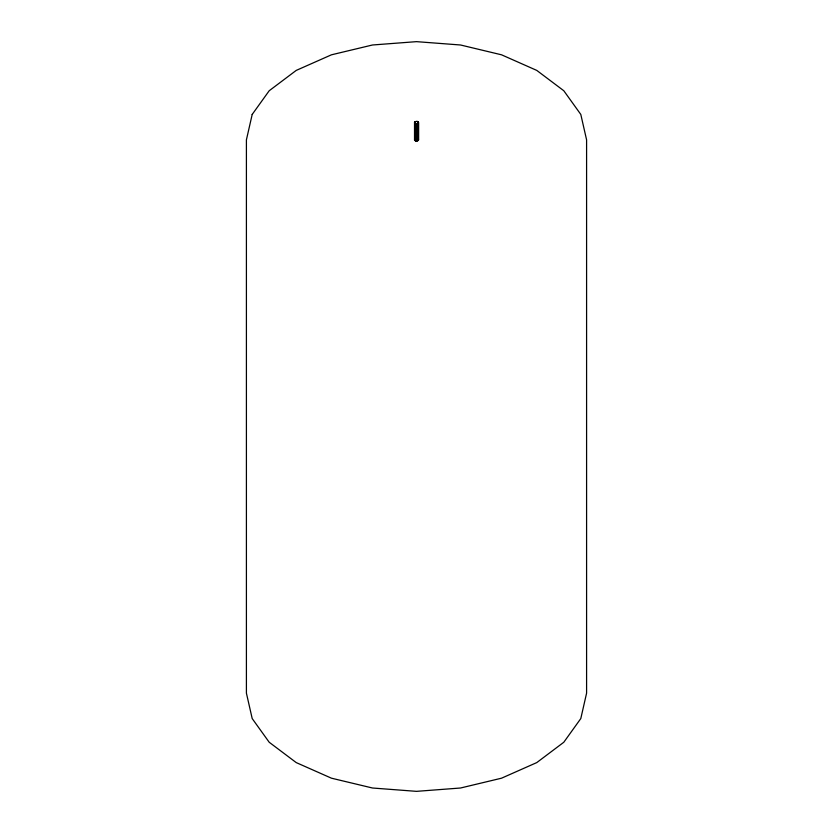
<?xml version="1.0" encoding="UTF-8"?>
<svg xmlns="http://www.w3.org/2000/svg" width="833" height="833" viewBox="0 0 833 833"><rect width="100%" height="100%" fill="white"/><g stroke="black" fill="none" stroke-linecap="round" stroke-linejoin="round"><path stroke-width="1.25" d="M414.522 122.191C417.51 126.96 420.238 118.671 414.522 122.191L414.522 140.152L416.5 141.027L418.541 139.85L418.541 122.493M415.053 139.017L414.522 140.152M417.947 139.017L418.541 139.85M418.478 122.191L418.478 140.152M418.27 121.899L418.27 140.444M417.947 121.66L417.947 140.683M417.52 123.513L417.52 140.871M417.031 123.628L417.031 140.996M416.5 123.669L416.5 141.027M415.969 123.628L415.969 140.996M415.48 123.513L415.48 140.871M415.053 121.66L415.053 140.683M414.73 121.899L414.73 140.444M252.201 114.433L246.412 139.85L246.412 693.15L252.201 718.567L269.194 742.245L296.225 762.591L331.451 778.189L372.476 788.008L416.5 791.35L460.524 788.008L501.549 778.189L536.775 762.591L563.806 742.245L580.799 718.567L586.588 693.15L586.588 139.85L580.799 114.433L563.806 90.755L536.775 70.409L501.549 54.811L460.524 44.992L416.5 41.65L372.476 44.992L331.451 54.811L296.225 70.409L269.194 90.755L252.201 114.433"/></g></svg>
